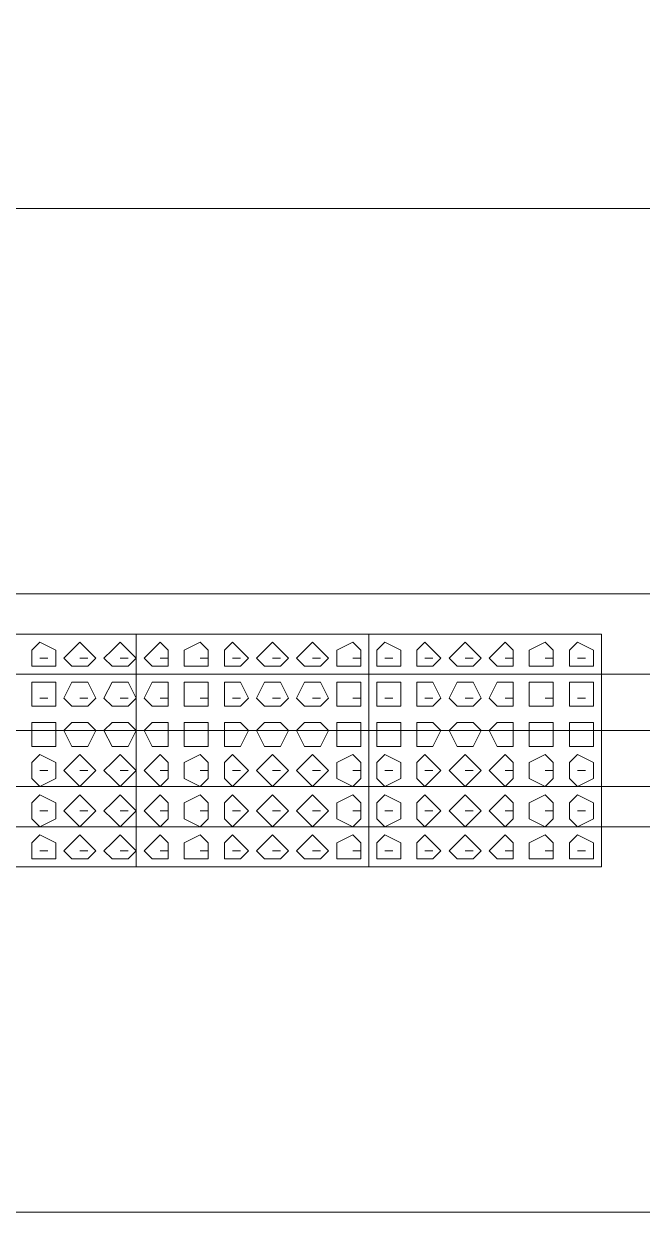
# Model space of a CAD drawing. Header units: millimetres. Extents: x -750 to 104995, y 68 to 66109.
# Drawn here: x 65432 to 66237, y 15795 to 17342 of the extents above; entities that cross this region are included whole.
import ezdxf

# ---------------------------------------------------------------- set-up
doc = ezdxf.new("R2010")
doc.units = ezdxf.units.MM
doc.layers.add('PDF_형상', color=7, linetype='Continuous')

msp = doc.modelspace()

# ---------------------------------------------------------------- linework, layer by layer
at = {"layer": 'PDF_형상', "lineweight": 5}
for points in [[(11144.4, 26203.5), (11144.4, 26297.5), (10945.8, 26297.5), (10778.6, 26297.5), (10778.6, 17404.6), (10747.3, 17404.6), (10747.3, 16202.9), (11844.5, 16202.9), (11844.5, 16495.5), (76665.4, 16495.5), (76665.4, 16296.9), (75463.7, 16296.9)], [(61962.4, 17101.6), (68566.7, 17101.6)], [(61962.4, 16600), (68566.7, 16600)], [(66184.1, 16547.7), (65881.1, 16547.7), (65578, 16547.7), (65285.4, 16547.7), (64982.4, 16547.7), (64679.3, 16547.7), (64376.3, 16547.7), (64083.7, 16547.7), (64083.7, 16244.7), (64376.3, 16244.7), (64679.3, 16244.7), (64982.4, 16244.7), (65285.4, 16244.7), (65578, 16244.7), (65881.1, 16244.7), (66184.1, 16244.7)], [(65578, 16547.7), (65578, 16244.7), (65578, 16547.7)], [(65578, 16547.7), (65578, 16244.7)], [(65881.1, 16547.7), (65881.1, 16244.7), (65881.1, 16547.7)], [(65881.1, 16547.7), (65881.1, 16244.7)], [(66184.1, 16547.7), (66184.1, 16244.7), (66184.1, 16547.7)], [(65452.6, 16516.4), (65463.1, 16516.4)], [(65504.9, 16516.4), (65515.3, 16516.4)], [(65557.1, 16516.4), (65567.6, 16516.4)], [(65609.4, 16516.4), (65619.8, 16516.4)], [(65661.6, 16516.4), (65672.1, 16516.4)], [(65703.4, 16516.4), (65713.9, 16516.4)], [(65755.7, 16516.4), (65766.1, 16516.4)], [(65807.9, 16516.4), (65818.4, 16516.4)], [(65860.2, 16516.4), (65870.6, 16516.4)], [(65902, 16516.4), (65912.4, 16516.4)], [(65954.2, 16516.4), (65964.7, 16516.4)], [(66006.5, 16516.4), (66016.9, 16516.4)], [(66058.7, 16516.4), (66069.2, 16516.4)], [(66111, 16516.4), (66121.4, 16516.4)], [(66152.8, 16516.4), (66163.2, 16516.4)], [(65452.6, 16464.1), (65463.1, 16464.1)], [(65504.9, 16464.1), (65515.3, 16464.1)], [(65557.1, 16464.1), (65567.6, 16464.1)], [(65609.4, 16464.1), (65619.8, 16464.1)], [(65661.6, 16464.1), (65672.1, 16464.1)], [(65703.4, 16464.1), (65713.9, 16464.1)], [(65755.7, 16464.1), (65766.1, 16464.1)], [(65807.9, 16464.1), (65818.4, 16464.1)], [(65860.2, 16464.1), (65870.6, 16464.1)], [(65902, 16464.1), (65912.4, 16464.1)], [(65954.2, 16464.1), (65964.7, 16464.1)], [(66006.5, 16464.1), (66016.9, 16464.1)], [(66058.7, 16464.1), (66069.2, 16464.1)], [(66111, 16464.1), (66121.4, 16464.1)], [(66152.8, 16464.1), (66163.2, 16464.1)], [(65452.6, 16422.3), (65463.1, 16422.3)], [(65504.9, 16422.3), (65515.3, 16422.3)], [(65557.1, 16422.3), (65567.6, 16422.3)], [(65609.4, 16422.3), (65619.8, 16422.3)], [(65661.6, 16422.3), (65672.1, 16422.3)], [(65703.4, 16422.3), (65713.9, 16422.3)], [(65755.7, 16422.3), (65766.1, 16422.3)], [(65807.9, 16422.3), (65818.4, 16422.3)], [(65860.2, 16422.3), (65870.6, 16422.3)], [(65902, 16422.3), (65912.4, 16422.3)], [(65954.2, 16422.3), (65964.7, 16422.3)], [(66006.5, 16422.3), (66016.9, 16422.3)], [(66058.7, 16422.3), (66069.2, 16422.3)], [(66111, 16422.3), (66121.4, 16422.3)], [(66152.8, 16422.3), (66163.2, 16422.3)], [(65452.6, 16370.1), (65463.1, 16370.1)], [(65504.9, 16370.1), (65515.3, 16370.1)], [(65557.1, 16370.1), (65567.6, 16370.1)], [(65609.4, 16370.1), (65619.8, 16370.1)], [(65661.6, 16370.1), (65672.1, 16370.1)], [(65703.4, 16370.1), (65713.9, 16370.1)], [(65755.7, 16370.1), (65766.1, 16370.1)], [(65807.9, 16370.1), (65818.4, 16370.1)], [(65860.2, 16370.1), (65870.6, 16370.1)], [(65902, 16370.1), (65912.4, 16370.1)], [(65954.2, 16370.1), (65964.7, 16370.1)], [(66006.5, 16370.1), (66016.9, 16370.1)], [(66058.7, 16370.1), (66069.2, 16370.1)], [(66111, 16370.1), (66121.4, 16370.1)], [(66152.8, 16370.1), (66163.2, 16370.1)], [(65452.6, 16317.8), (65463.1, 16317.8)], [(65504.9, 16317.8), (65515.3, 16317.8)], [(65557.1, 16317.8), (65567.6, 16317.8)], [(65609.4, 16317.8), (65619.8, 16317.8)], [(65661.6, 16317.8), (65672.1, 16317.8)], [(65703.4, 16317.8), (65713.9, 16317.8)], [(65755.7, 16317.8), (65766.1, 16317.8)], [(65807.9, 16317.8), (65818.4, 16317.8)], [(65860.2, 16317.8), (65870.6, 16317.8)], [(65902, 16317.8), (65912.4, 16317.8)], [(65954.2, 16317.8), (65964.7, 16317.8)], [(66006.5, 16317.8), (66016.9, 16317.8)], [(66058.7, 16317.8), (66069.2, 16317.8)], [(66111, 16317.8), (66121.4, 16317.8)], [(66152.8, 16317.8), (66163.2, 16317.8)], [(63571.6, 16296.9), (63571.6, 15795.3), (65222.7, 15795.3), (63571.6, 15795.3), (63571.6, 16296.9), (68201, 16296.9)], [(70865.7, 16296.9), (69517.7, 16296.9), (74157.4, 16296.9), (74157.4, 15795.3), (69037, 15795.3), (69037, 16296.9), (69371.4, 16296.9), (68347.3, 16296.9), (68681.7, 16296.9), (68681.7, 15795.3), (65295.9, 15795.3)], [(65452.6, 16265.6), (65463.1, 16265.6)], [(65504.9, 16265.6), (65515.3, 16265.6)], [(65557.1, 16265.6), (65567.6, 16265.6)], [(65609.4, 16265.6), (65619.8, 16265.6)], [(65661.6, 16265.6), (65672.1, 16265.6)], [(65703.4, 16265.6), (65713.9, 16265.6)], [(65755.7, 16265.6), (65766.1, 16265.6)], [(65807.9, 16265.6), (65818.4, 16265.6)], [(65860.2, 16265.6), (65870.6, 16265.6)], [(65902, 16265.6), (65912.4, 16265.6)], [(65954.2, 16265.6), (65964.7, 16265.6)], [(66006.5, 16265.6), (66016.9, 16265.6)], [(66058.7, 16265.6), (66069.2, 16265.6)], [(66111, 16265.6), (66121.4, 16265.6)], [(66152.8, 16265.6), (66163.2, 16265.6)]]:
    msp.add_lwpolyline(points, dxfattribs=at)
for points in [[(65473.5, 16516.4), (65473.5, 16526.8), (65452.6, 16537.3), (65442.2, 16526.8), (65442.2, 16516.4), (65442.2, 16505.9), (65452.6, 16505.9), (65473.5, 16505.9)], [(65525.8, 16516.4), (65515.3, 16526.8), (65504.9, 16537.3), (65494.4, 16526.8), (65484, 16516.4), (65494.4, 16505.9), (65504.9, 16505.9), (65515.3, 16505.9)], [(65578, 16516.4), (65567.6, 16526.8), (65557.1, 16537.3), (65546.7, 16526.8), (65536.2, 16516.4), (65546.7, 16505.9), (65557.1, 16505.9), (65567.6, 16505.9)], [(65619.8, 16516.4), (65619.8, 16526.8), (65609.4, 16537.3), (65598.9, 16526.8), (65588.5, 16516.4), (65598.9, 16505.9), (65609.4, 16505.9), (65619.8, 16505.9)], [(65672.1, 16516.4), (65672.1, 16526.8), (65661.6, 16537.3), (65640.7, 16526.8), (65640.7, 16516.4), (65640.7, 16505.9), (65661.6, 16505.9), (65672.1, 16505.9)], [(65724.3, 16516.4), (65713.9, 16526.8), (65703.4, 16537.3), (65693, 16526.8), (65693, 16516.4), (65693, 16505.9), (65703.4, 16505.9), (65713.9, 16505.9)], [(65776.6, 16516.4), (65766.1, 16526.8), (65755.7, 16537.3), (65745.2, 16526.8), (65734.8, 16516.4), (65745.2, 16505.9), (65755.7, 16505.9), (65766.1, 16505.9)], [(65828.8, 16516.4), (65818.4, 16526.8), (65807.9, 16537.3), (65797.5, 16526.8), (65787, 16516.4), (65797.5, 16505.9), (65807.9, 16505.9), (65818.4, 16505.9)], [(65870.6, 16516.4), (65870.6, 16526.8), (65860.2, 16537.3), (65839.3, 16526.8), (65839.3, 16516.4), (65839.3, 16505.9), (65860.2, 16505.9), (65870.6, 16505.9)], [(65922.9, 16516.4), (65922.9, 16526.8), (65902, 16537.3), (65891.5, 16526.8), (65891.5, 16516.4), (65891.5, 16505.9), (65902, 16505.9), (65922.9, 16505.9)], [(65975.1, 16516.4), (65964.7, 16526.8), (65954.2, 16537.3), (65943.8, 16526.8), (65943.8, 16516.4), (65943.8, 16505.9), (65954.2, 16505.9), (65964.7, 16505.9)], [(66027.4, 16516.4), (66016.9, 16526.8), (66006.5, 16537.3), (65996, 16526.8), (65985.6, 16516.4), (65996, 16505.9), (66006.5, 16505.9), (66016.9, 16505.9)], [(66069.2, 16516.4), (66069.2, 16526.8), (66058.7, 16537.3), (66048.3, 16526.8), (66037.8, 16516.4), (66048.3, 16505.9), (66058.7, 16505.9), (66069.2, 16505.9)], [(66121.4, 16516.4), (66121.4, 16526.8), (66111, 16537.3), (66090.1, 16526.8), (66090.1, 16516.4), (66090.1, 16505.9), (66111, 16505.9), (66121.4, 16505.9)], [(66173.7, 16516.4), (66173.7, 16526.8), (66152.8, 16537.3), (66142.3, 16526.8), (66142.3, 16516.4), (66142.3, 16505.9), (66152.8, 16505.9), (66173.7, 16505.9)], [(65473.5, 16464.1), (65473.5, 16485), (65452.6, 16485), (65442.2, 16485), (65442.2, 16464.1), (65442.2, 16453.7), (65452.6, 16453.7), (65473.5, 16453.7)], [(65525.8, 16464.1), (65515.3, 16485), (65504.9, 16485), (65494.4, 16485), (65484, 16464.1), (65494.4, 16453.7), (65504.9, 16453.7), (65515.3, 16453.7)], [(65578, 16464.1), (65567.6, 16485), (65557.1, 16485), (65546.7, 16485), (65536.2, 16464.1), (65546.7, 16453.7), (65557.1, 16453.7), (65567.6, 16453.7)], [(65619.8, 16464.1), (65619.8, 16485), (65609.4, 16485), (65598.9, 16485), (65588.5, 16464.1), (65598.9, 16453.7), (65609.4, 16453.7), (65619.8, 16453.7)], [(65672.1, 16464.1), (65672.1, 16485), (65661.6, 16485), (65640.7, 16485), (65640.7, 16464.1), (65640.7, 16453.7), (65661.6, 16453.7), (65672.1, 16453.7)], [(65724.3, 16464.1), (65713.9, 16485), (65703.4, 16485), (65693, 16485), (65693, 16464.1), (65693, 16453.7), (65703.4, 16453.7), (65713.9, 16453.7)], [(65776.6, 16464.1), (65766.1, 16485), (65755.7, 16485), (65745.2, 16485), (65734.8, 16464.1), (65745.2, 16453.7), (65755.7, 16453.7), (65766.1, 16453.7)], [(65828.8, 16464.1), (65818.4, 16485), (65807.9, 16485), (65797.5, 16485), (65787, 16464.1), (65797.5, 16453.7), (65807.9, 16453.7), (65818.4, 16453.7)], [(65870.6, 16464.1), (65870.6, 16485), (65860.2, 16485), (65839.3, 16485), (65839.3, 16464.1), (65839.3, 16453.7), (65860.2, 16453.7), (65870.6, 16453.7)], [(65922.9, 16464.1), (65922.9, 16485), (65902, 16485), (65891.5, 16485), (65891.5, 16464.1), (65891.5, 16453.7), (65902, 16453.7), (65922.9, 16453.7)], [(65975.1, 16464.1), (65964.7, 16485), (65954.2, 16485), (65943.8, 16485), (65943.8, 16464.1), (65943.8, 16453.7), (65954.2, 16453.7), (65964.7, 16453.7)], [(66027.4, 16464.1), (66016.9, 16485), (66006.5, 16485), (65996, 16485), (65985.6, 16464.1), (65996, 16453.7), (66006.5, 16453.7), (66016.9, 16453.7)], [(66069.2, 16464.1), (66069.2, 16485), (66058.7, 16485), (66048.3, 16485), (66037.8, 16464.1), (66048.3, 16453.7), (66058.7, 16453.7), (66069.2, 16453.7)], [(66121.4, 16464.1), (66121.4, 16485), (66111, 16485), (66090.1, 16485), (66090.1, 16464.1), (66090.1, 16453.7), (66111, 16453.7), (66121.4, 16453.7)], [(66173.7, 16464.1), (66173.7, 16485), (66152.8, 16485), (66142.3, 16485), (66142.3, 16464.1), (66142.3, 16453.7), (66152.8, 16453.7), (66173.7, 16453.7)], [(65473.5, 16422.3), (65473.5, 16432.8), (65452.6, 16432.8), (65442.2, 16432.8), (65442.2, 16422.3), (65442.2, 16401.4), (65452.6, 16401.4), (65473.5, 16401.4)], [(65525.8, 16422.3), (65515.3, 16432.8), (65504.9, 16432.8), (65494.4, 16432.8), (65484, 16422.3), (65494.4, 16401.4), (65504.9, 16401.4), (65515.3, 16401.4)], [(65578, 16422.3), (65567.6, 16432.8), (65557.1, 16432.8), (65546.7, 16432.8), (65536.2, 16422.3), (65546.7, 16401.4), (65557.1, 16401.4), (65567.6, 16401.4)], [(65619.8, 16422.3), (65619.8, 16432.8), (65609.4, 16432.8), (65598.9, 16432.8), (65588.5, 16422.3), (65598.9, 16401.4), (65609.4, 16401.4), (65619.8, 16401.4)], [(65672.1, 16422.3), (65672.1, 16432.8), (65661.6, 16432.8), (65640.7, 16432.8), (65640.7, 16422.3), (65640.7, 16401.4), (65661.6, 16401.4), (65672.1, 16401.4)], [(65724.3, 16422.3), (65713.9, 16432.8), (65703.4, 16432.8), (65693, 16432.8), (65693, 16422.3), (65693, 16401.4), (65703.4, 16401.4), (65713.9, 16401.4)], [(65776.6, 16422.3), (65766.1, 16432.8), (65755.7, 16432.8), (65745.2, 16432.8), (65734.8, 16422.3), (65745.2, 16401.4), (65755.7, 16401.4), (65766.1, 16401.4)], [(65828.8, 16422.3), (65818.4, 16432.8), (65807.9, 16432.8), (65797.5, 16432.8), (65787, 16422.3), (65797.5, 16401.4), (65807.9, 16401.4), (65818.4, 16401.4)], [(65870.6, 16422.3), (65870.6, 16432.8), (65860.2, 16432.8), (65839.3, 16432.8), (65839.3, 16422.3), (65839.3, 16401.4), (65860.2, 16401.4), (65870.6, 16401.4)], [(65922.9, 16422.3), (65922.9, 16432.8), (65902, 16432.8), (65891.5, 16432.8), (65891.5, 16422.3), (65891.5, 16401.4), (65902, 16401.4), (65922.9, 16401.4)], [(65975.1, 16422.3), (65964.7, 16432.8), (65954.2, 16432.8), (65943.8, 16432.8), (65943.8, 16422.3), (65943.8, 16401.4), (65954.2, 16401.4), (65964.7, 16401.4)], [(66027.4, 16422.3), (66016.9, 16432.8), (66006.5, 16432.8), (65996, 16432.8), (65985.6, 16422.3), (65996, 16401.4), (66006.5, 16401.4), (66016.9, 16401.4)], [(66069.2, 16422.3), (66069.2, 16432.8), (66058.7, 16432.8), (66048.3, 16432.8), (66037.8, 16422.3), (66048.3, 16401.4), (66058.7, 16401.4), (66069.2, 16401.4)], [(66121.4, 16422.3), (66121.4, 16432.8), (66111, 16432.8), (66090.1, 16432.8), (66090.1, 16422.3), (66090.1, 16401.4), (66111, 16401.4), (66121.4, 16401.4)], [(66173.7, 16422.3), (66173.7, 16432.8), (66152.8, 16432.8), (66142.3, 16432.8), (66142.3, 16422.3), (66142.3, 16401.4), (66152.8, 16401.4), (66173.7, 16401.4)], [(66811.1, 16296.9), (65285.4, 16296.9), (66811.1, 16296.9), (66811.1, 16422.3), (65285.4, 16422.3), (66811.1, 16422.3)], [(65473.5, 16370.1), (65473.5, 16380.5), (65452.6, 16391), (65442.2, 16380.5), (65442.2, 16370.1), (65442.2, 16359.6), (65452.6, 16349.2), (65473.5, 16359.6)], [(65525.8, 16370.1), (65515.3, 16380.5), (65504.9, 16391), (65494.4, 16380.5), (65484, 16370.1), (65494.4, 16359.6), (65504.9, 16349.2), (65515.3, 16359.6)], [(65578, 16370.1), (65567.6, 16380.5), (65557.1, 16391), (65546.7, 16380.5), (65536.2, 16370.1), (65546.7, 16359.6), (65557.1, 16349.2), (65567.6, 16359.6)], [(65619.8, 16370.1), (65619.8, 16380.5), (65609.4, 16391), (65598.9, 16380.5), (65588.5, 16370.1), (65598.9, 16359.6), (65609.4, 16349.2), (65619.8, 16359.6)], [(65672.1, 16370.1), (65672.1, 16380.5), (65661.6, 16391), (65640.7, 16380.5), (65640.7, 16370.1), (65640.7, 16359.6), (65661.6, 16349.2), (65672.1, 16359.6)], [(65724.3, 16370.1), (65713.9, 16380.5), (65703.4, 16391), (65693, 16380.5), (65693, 16370.1), (65693, 16359.6), (65703.4, 16349.2), (65713.9, 16359.6)], [(65776.6, 16370.1), (65766.1, 16380.5), (65755.7, 16391), (65745.2, 16380.5), (65734.8, 16370.1), (65745.2, 16359.6), (65755.7, 16349.2), (65766.1, 16359.6)], [(65828.8, 16370.1), (65818.4, 16380.5), (65807.9, 16391), (65797.5, 16380.5), (65787, 16370.1), (65797.5, 16359.6), (65807.9, 16349.2), (65818.4, 16359.6)], [(65870.6, 16370.1), (65870.6, 16380.5), (65860.2, 16391), (65839.3, 16380.5), (65839.3, 16370.1), (65839.3, 16359.6), (65860.2, 16349.2), (65870.6, 16359.6)], [(65922.9, 16370.1), (65922.9, 16380.5), (65902, 16391), (65891.5, 16380.5), (65891.5, 16370.1), (65891.5, 16359.6), (65902, 16349.2), (65922.9, 16359.6)], [(65975.1, 16370.1), (65964.7, 16380.5), (65954.2, 16391), (65943.8, 16380.5), (65943.8, 16370.1), (65943.8, 16359.6), (65954.2, 16349.2), (65964.7, 16359.6)], [(66027.4, 16370.1), (66016.9, 16380.5), (66006.5, 16391), (65996, 16380.5), (65985.6, 16370.1), (65996, 16359.6), (66006.5, 16349.2), (66016.9, 16359.6)], [(66069.2, 16370.1), (66069.2, 16380.5), (66058.7, 16391), (66048.3, 16380.5), (66037.8, 16370.1), (66048.3, 16359.6), (66058.7, 16349.2), (66069.2, 16359.6)], [(66121.4, 16370.1), (66121.4, 16380.5), (66111, 16391), (66090.1, 16380.5), (66090.1, 16370.1), (66090.1, 16359.6), (66111, 16349.2), (66121.4, 16359.6)], [(66173.7, 16370.1), (66173.7, 16380.5), (66152.8, 16391), (66142.3, 16380.5), (66142.3, 16370.1), (66142.3, 16359.6), (66152.8, 16349.2), (66173.7, 16359.6)], [(66811.1, 16349.2), (65285.4, 16349.2)], [(65473.5, 16317.8), (65473.5, 16328.3), (65452.6, 16338.7), (65442.2, 16328.3), (65442.2, 16317.8), (65442.2, 16307.4), (65452.6, 16296.9), (65473.5, 16307.4)], [(65525.8, 16317.8), (65515.3, 16328.3), (65504.9, 16338.7), (65494.4, 16328.3), (65484, 16317.8), (65494.4, 16307.4), (65504.9, 16296.9), (65515.3, 16307.4)], [(65578, 16317.8), (65567.6, 16328.3), (65557.1, 16338.7), (65546.7, 16328.3), (65536.2, 16317.8), (65546.7, 16307.4), (65557.1, 16296.9), (65567.6, 16307.4)], [(65619.8, 16317.8), (65619.8, 16328.3), (65609.4, 16338.7), (65598.9, 16328.3), (65588.5, 16317.8), (65598.9, 16307.4), (65609.4, 16296.9), (65619.8, 16307.4)], [(65672.1, 16317.8), (65672.1, 16328.3), (65661.6, 16338.7), (65640.7, 16328.3), (65640.7, 16317.8), (65640.7, 16307.4), (65661.6, 16296.9), (65672.1, 16307.4)], [(65724.3, 16317.8), (65713.9, 16328.3), (65703.4, 16338.7), (65693, 16328.3), (65693, 16317.8), (65693, 16307.4), (65703.4, 16296.9), (65713.9, 16307.4)], [(65776.6, 16317.8), (65766.1, 16328.3), (65755.7, 16338.7), (65745.2, 16328.3), (65734.8, 16317.8), (65745.2, 16307.4), (65755.7, 16296.9), (65766.1, 16307.4)], [(65828.8, 16317.8), (65818.4, 16328.3), (65807.9, 16338.7), (65797.5, 16328.3), (65787, 16317.8), (65797.5, 16307.4), (65807.9, 16296.9), (65818.4, 16307.4)], [(65870.6, 16317.8), (65870.6, 16328.3), (65860.2, 16338.7), (65839.3, 16328.3), (65839.3, 16317.8), (65839.3, 16307.4), (65860.2, 16296.9), (65870.6, 16307.4)], [(65922.9, 16317.8), (65922.9, 16328.3), (65902, 16338.7), (65891.5, 16328.3), (65891.5, 16317.8), (65891.5, 16307.4), (65902, 16296.9), (65922.9, 16307.4)], [(65975.1, 16317.8), (65964.7, 16328.3), (65954.2, 16338.7), (65943.8, 16328.3), (65943.8, 16317.8), (65943.8, 16307.4), (65954.2, 16296.9), (65964.7, 16307.4)], [(66027.4, 16317.8), (66016.9, 16328.3), (66006.5, 16338.7), (65996, 16328.3), (65985.6, 16317.8), (65996, 16307.4), (66006.5, 16296.9), (66016.9, 16307.4)], [(66069.2, 16317.8), (66069.2, 16328.3), (66058.7, 16338.7), (66048.3, 16328.3), (66037.8, 16317.8), (66048.3, 16307.4), (66058.7, 16296.9), (66069.2, 16307.4)], [(66121.4, 16317.8), (66121.4, 16328.3), (66111, 16338.7), (66090.1, 16328.3), (66090.1, 16317.8), (66090.1, 16307.4), (66111, 16296.9), (66121.4, 16307.4)], [(66173.7, 16317.8), (66173.7, 16328.3), (66152.8, 16338.7), (66142.3, 16328.3), (66142.3, 16317.8), (66142.3, 16307.4), (66152.8, 16296.9), (66173.7, 16307.4)], [(65473.5, 16265.6), (65473.5, 16276), (65452.6, 16286.5), (65442.2, 16276), (65442.2, 16265.6), (65442.2, 16255.1), (65452.6, 16255.1), (65473.5, 16255.1)], [(65525.8, 16265.6), (65515.3, 16276), (65504.9, 16286.5), (65494.4, 16276), (65484, 16265.6), (65494.4, 16255.1), (65504.9, 16255.1), (65515.3, 16255.1)], [(65578, 16265.6), (65567.6, 16276), (65557.1, 16286.5), (65546.7, 16276), (65536.2, 16265.6), (65546.7, 16255.1), (65557.1, 16255.1), (65567.6, 16255.1)], [(65619.8, 16265.6), (65619.8, 16276), (65609.4, 16286.5), (65598.9, 16276), (65588.5, 16265.6), (65598.9, 16255.1), (65609.4, 16255.1), (65619.8, 16255.1)], [(65672.1, 16265.6), (65672.1, 16276), (65661.6, 16286.5), (65640.7, 16276), (65640.7, 16265.6), (65640.7, 16255.1), (65661.6, 16255.1), (65672.1, 16255.1)], [(65724.3, 16265.6), (65713.9, 16276), (65703.4, 16286.5), (65693, 16276), (65693, 16265.6), (65693, 16255.1), (65703.4, 16255.1), (65713.9, 16255.1)], [(65776.6, 16265.6), (65766.1, 16276), (65755.7, 16286.5), (65745.2, 16276), (65734.8, 16265.6), (65745.2, 16255.1), (65755.7, 16255.1), (65766.1, 16255.1)], [(65828.8, 16265.6), (65818.4, 16276), (65807.9, 16286.5), (65797.5, 16276), (65787, 16265.6), (65797.5, 16255.1), (65807.9, 16255.1), (65818.4, 16255.1)], [(65870.6, 16265.6), (65870.6, 16276), (65860.2, 16286.5), (65839.3, 16276), (65839.3, 16265.6), (65839.3, 16255.1), (65860.2, 16255.1), (65870.6, 16255.1)], [(65922.9, 16265.6), (65922.9, 16276), (65902, 16286.5), (65891.5, 16276), (65891.5, 16265.6), (65891.5, 16255.1), (65902, 16255.1), (65922.9, 16255.1)], [(65975.1, 16265.6), (65964.7, 16276), (65954.2, 16286.5), (65943.8, 16276), (65943.8, 16265.6), (65943.8, 16255.1), (65954.2, 16255.1), (65964.7, 16255.1)], [(66027.4, 16265.6), (66016.9, 16276), (66006.5, 16286.5), (65996, 16276), (65985.6, 16265.6), (65996, 16255.1), (66006.5, 16255.1), (66016.9, 16255.1)], [(66069.2, 16265.6), (66069.2, 16276), (66058.7, 16286.5), (66048.3, 16276), (66037.8, 16265.6), (66048.3, 16255.1), (66058.7, 16255.1), (66069.2, 16255.1)], [(66121.4, 16265.6), (66121.4, 16276), (66111, 16286.5), (66090.1, 16276), (66090.1, 16265.6), (66090.1, 16255.1), (66111, 16255.1), (66121.4, 16255.1)], [(66173.7, 16265.6), (66173.7, 16276), (66152.8, 16286.5), (66142.3, 16276), (66142.3, 16265.6), (66142.3, 16255.1), (66152.8, 16255.1), (66173.7, 16255.1)]]:
    msp.add_lwpolyline(points, close=True, dxfattribs=at)

doc.saveas('drawing.dxf')
